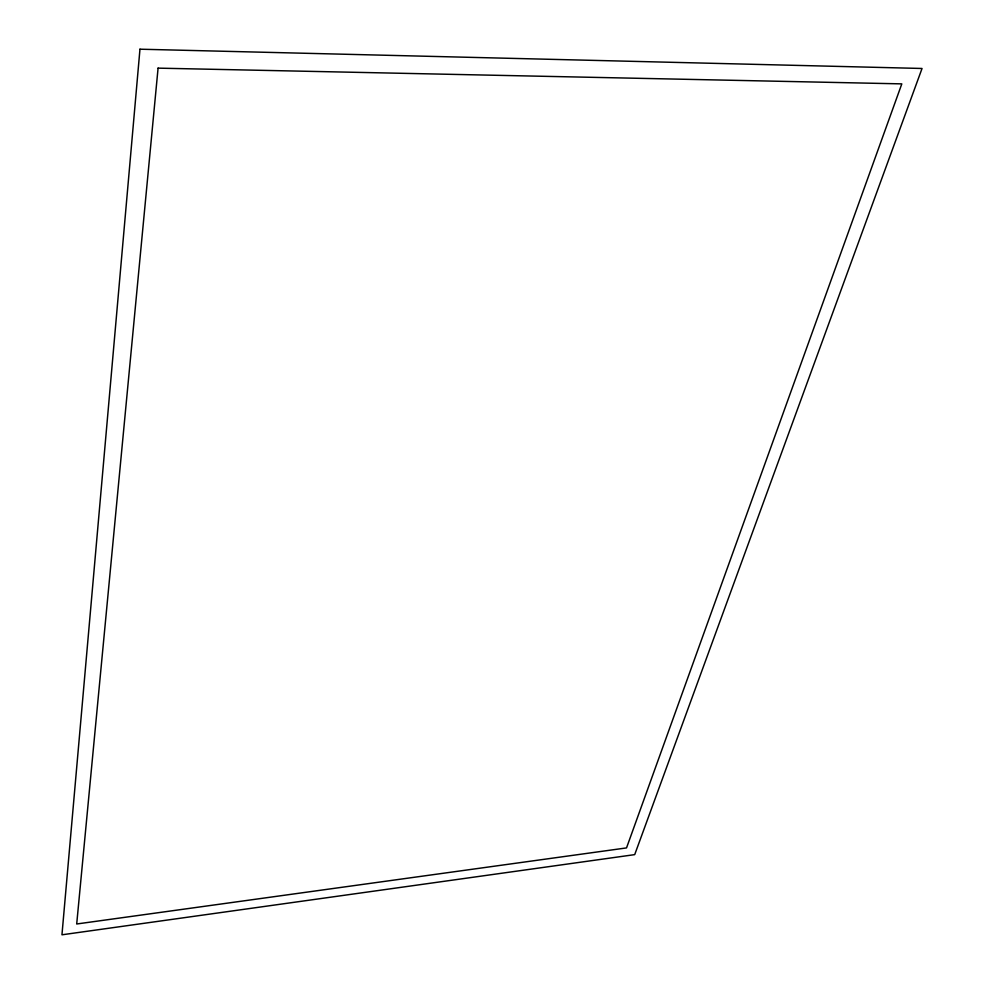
<?xml version="1.0" encoding="UTF-8"?>
<svg xmlns="http://www.w3.org/2000/svg" width="984" height="984" viewBox="0 0 984 984"><rect width="100%" height="100%" fill="white"/><g stroke="black" fill="none" stroke-linecap="round" stroke-linejoin="round"><path stroke-width="1.48" d="M139.962 49.2L61.955 934.8L634.705 854.629L922.045 68.474L139.962 49.2M158.08 68.142L76.703 923.988L626.525 847.913L901.811 83.874L158.08 68.142"/></g></svg>
